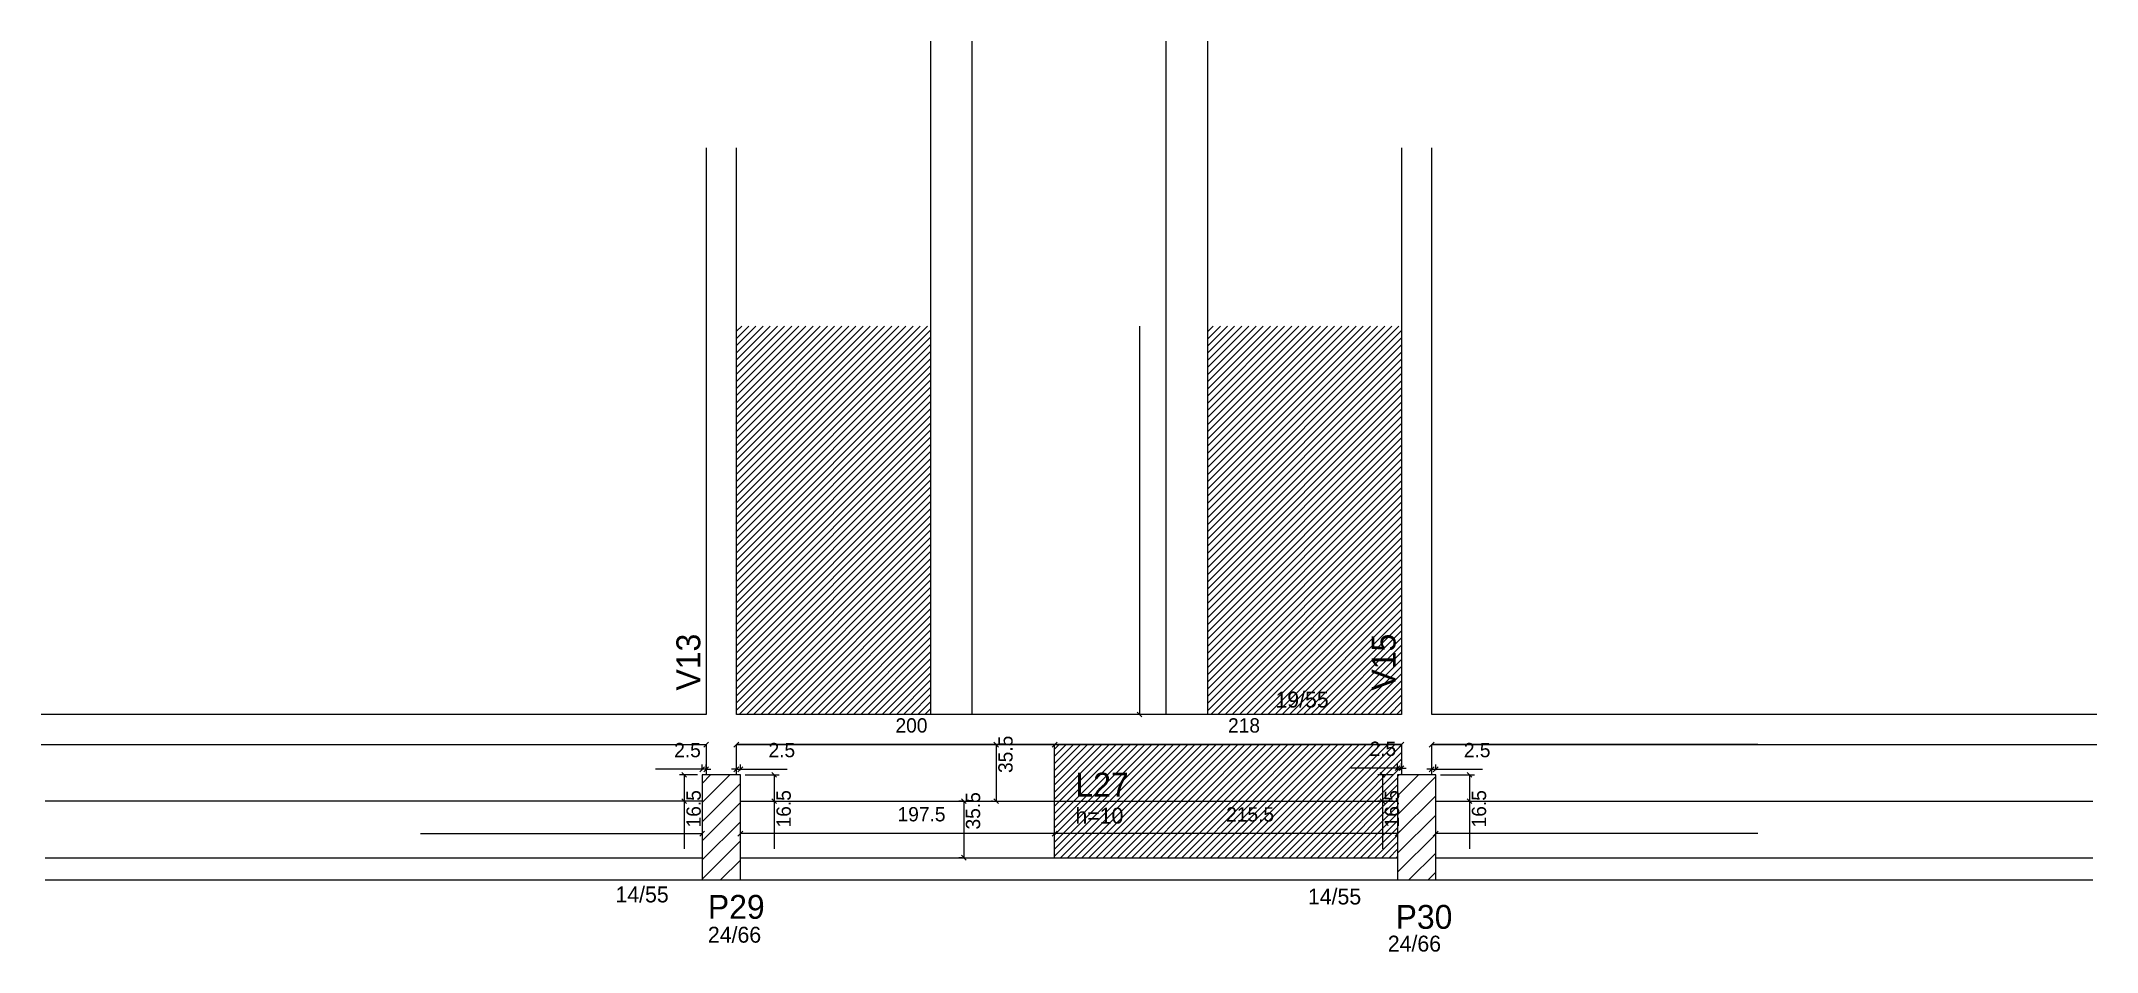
# Model space of a CAD drawing. Header units: metres. Extents: x 4072 to 5364, y 1537 to 2109.
import ezdxf

# ---------------------------------------------------------------- set-up
doc = ezdxf.new("R2010")
doc.units = ezdxf.units.M
for name, color, linetype in [('3', 7, 'Continuous'), ('4', 7, 'Continuous'), ('7', 7, 'Continuous'), ('Painéis', 7, 'Continuous'), ('REAPROVEITAMENTO', 7, 'Continuous')]:
    doc.layers.add(name, color=color, linetype=linetype)

msp = doc.modelspace()

# ---------------------------------------------------------------- hatches: boundary and pattern name
at = {"layer": 'REAPROVEITAMENTO'}
h = msp.add_hatch(dxfattribs=at)
h.set_pattern_fill('ANSI31')
h.paths.add_polyline_path([(4630.5, 1686), (4508.5, 1686), (4508.5, 1930), (4630.5, 1930), (4630.5, 1686)])
h = msp.add_hatch(dxfattribs=at)
h.set_pattern_fill('ANSI31')
h.paths.add_polyline_path([(4926.5, 1686), (4804.5, 1686), (4804.5, 1930), (4926.5, 1930), (4926.5, 1686)])
h = msp.add_hatch(dxfattribs=at)
h.set_pattern_fill('ANSI31')
h.paths.add_polyline_path([(4926.3, 1648), (4923.8, 1648), (4924, 1596), (4708.5, 1596), (4708.5, 1667), (4926.5, 1667), (4926.3, 1648)])

# ---------------------------------------------------------------- linework, layer by layer
at = {"layer": '3', "color": 3, "lineweight": 25}
for p, q in [((4487, 1630.7), (4504.4, 1648)), ((4487, 1642.7), (4492.3, 1648)), ((4487, 1618.6), (4511, 1642.6)), ((4924, 1634.9), (4937.1, 1648)), ((4924, 1646.9), (4925.1, 1648)), ((4924, 1622.9), (4948, 1646.9)), ((4487, 1606.6), (4511, 1630.6)), ((4924, 1610.9), (4948, 1634.9)), ((4487, 1594.6), (4511, 1618.6)), ((4924, 1598.8), (4948, 1622.8)), ((4487, 1582.6), (4511, 1606.6)), ((4924, 1586.8), (4948, 1610.8)), ((4074, 1596), (4487, 1596)), ((4498.5, 1582), (4511, 1594.5)), ((4511, 1596), (4924, 1596)), ((4931.2, 1582), (4948, 1598.8)), ((4948, 1596), (5361, 1596)), ((4074, 1582), (4487, 1582)), ((4510.5, 1582), (4511, 1582.5)), ((4511, 1582), (4924, 1582)), ((4943.2, 1582), (4948, 1586.8)), ((4948, 1582), (5361, 1582))]:
    msp.add_line(p, q, dxfattribs=at)
for points in [[(4489.5, 2042), (4489.5, 1686)], [(4508.5, 1686), (4508.5, 2042)], [(4926.5, 2042), (4926.5, 1686)], [(4945.5, 1686), (4945.5, 2042)], [(4489.5, 1686), (4071.5, 1686)], [(4926.5, 1686), (4508.5, 1686)], [(5363.5, 1686), (4945.5, 1686)], [(4071.5, 1667), (4489.5, 1667)], [(4489.5, 1667), (4489.5, 1648)], [(4508.5, 1667), (4926.5, 1667)], [(4508.5, 1648), (4508.5, 1667)], [(4926.5, 1667), (4926.5, 1648)], [(4945.5, 1667), (5363.5, 1667)], [(4945.5, 1648), (4945.5, 1667)]]:
    msp.add_lwpolyline(points, dxfattribs=at)
at = {"layer": '7', "color": 7, "lineweight": 25}
for points in [[(4487, 1582), (4511, 1582), (4511, 1648), (4487, 1648), (4487, 1582)], [(4924, 1582), (4948, 1582), (4948, 1648), (4924, 1648), (4924, 1582)]]:
    msp.add_lwpolyline(points, dxfattribs=at)
at = {"layer": 'Painéis', "color": 200, "lineweight": 25}
for p, q in [((4630.5, 2109), (4630.5, 1686)), ((4656.5, 2109), (4656.5, 1686)), ((4778.5, 2109), (4778.5, 1686)), ((4804.5, 2109), (4804.5, 1686)), ((4708.5, 1596), (4708.5, 1667)), ((4487, 1631.5), (4074, 1631.5)), ((4511, 1631.5), (4924, 1631.5)), ((4948, 1631.5), (5361, 1631.5))]:
    msp.add_line(p, q, dxfattribs=at)
at = {"layer": 'Painéis', "color": 4, "lineweight": 25}
for p, q in [((4761.8, 1930), (4761.8, 1686)), ((4310, 1667), (4489.5, 1667)), ((4708.5, 1667), (4508.5, 1667)), ((4669.5, 1667), (4668.8, 1667)), ((4671.8, 1667), (4671.8, 1631.5)), ((4926.5, 1667), (4708.5, 1667)), ((5150.5, 1667), (4945.5, 1667)), ((4487, 1651), (4487, 1654.5)), ((4489.5, 1651), (4489.5, 1654.5)), ((4508.5, 1651), (4508.5, 1654.5)), ((4511, 1651), (4511, 1654.5)), ((4924, 1651), (4924, 1655.3)), ((4926.5, 1651), (4926.5, 1655.3)), ((4945.5, 1651), (4945.5, 1654.5)), ((4948, 1651), (4948, 1654.5)), ((4487, 1651.5), (4457.7, 1651.5)), ((4484, 1648), (4472.7, 1648)), ((4475.7, 1648), (4475.7, 1631.5)), ((4489.5, 1651.5), (4487, 1651.5)), ((4489.5, 1651.5), (4492.5, 1651.5)), ((4508.5, 1651.5), (4505.5, 1651.5)), ((4508.5, 1651.5), (4511, 1651.5)), ((4511, 1651.5), (4540.4, 1651.5)), ((4514, 1648), (4535.3, 1648)), ((4532.3, 1648), (4532.3, 1631.5)), ((4924, 1652.3), (4894.7, 1652.3)), ((4921, 1648), (4911.6, 1648)), ((4914.6, 1648), (4914.6, 1631.5)), ((4926.5, 1652.3), (4924, 1652.3)), ((4926.5, 1652.3), (4929.5, 1652.3)), ((4945.5, 1651.5), (4942.5, 1651.5)), ((4945.5, 1651.5), (4948, 1651.5)), ((4948, 1651.5), (4977.4, 1651.5)), ((4951, 1648), (4972.3, 1648)), ((4969.3, 1648), (4969.3, 1631.5)), ((4484, 1631.5), (4472.7, 1631.5)), ((4475.7, 1631.5), (4475.7, 1601.5)), ((4514, 1631.5), (4535.3, 1631.5)), ((4532.3, 1631.5), (4532.3, 1601.5)), ((4650.3, 1631.5), (4648.4, 1631.5)), ((4651.4, 1631.5), (4651.4, 1596)), ((4669.5, 1631.5), (4668.8, 1631.5)), ((4921, 1631.5), (4911.6, 1631.5)), ((4914.6, 1631.5), (4914.6, 1601.5)), ((4951, 1631.5), (4972.3, 1631.5)), ((4969.3, 1631.5), (4969.3, 1601.5)), ((4310, 1611.1), (4487, 1611.1)), ((4708.5, 1611.1), (4511, 1611.1)), ((4924, 1611.1), (4708.5, 1611.1)), ((5150.5, 1611.1), (4948, 1611.1)), ((4650.3, 1596), (4648.4, 1596))]:
    msp.add_line(p, q, dxfattribs=at)
at = {"layer": 'Painéis', "color": 0, "lineweight": 25}
for p, q in [((4760.3, 1687.5), (4763.3, 1684.5)), ((4488, 1665.5), (4491, 1668.5)), ((4510, 1668.5), (4507, 1665.5)), ((4673.3, 1665.5), (4670.3, 1668.5)), ((4710, 1668.5), (4707, 1665.5)), ((4707, 1665.5), (4710, 1668.5)), ((4925, 1665.5), (4928, 1668.5)), ((4947, 1668.5), (4944, 1665.5)), ((4922.5, 1650.8), (4925.5, 1653.8)), ((4928, 1653.8), (4925, 1650.8)), ((4477.2, 1646.5), (4474.2, 1649.5)), ((4485.5, 1650), (4488.5, 1653)), ((4491, 1653), (4488, 1650)), ((4507, 1650), (4510, 1653)), ((4512.5, 1653), (4509.5, 1650)), ((4533.8, 1646.5), (4530.8, 1649.5)), ((4916.1, 1646.5), (4913.1, 1649.5)), ((4944, 1650), (4947, 1653)), ((4949.5, 1653), (4946.5, 1650)), ((4970.8, 1646.5), (4967.8, 1649.5)), ((4474.2, 1633), (4477.2, 1630)), ((4530.8, 1633), (4533.8, 1630)), ((4652.9, 1630), (4649.9, 1633)), ((4670.3, 1633), (4673.3, 1630)), ((4913.1, 1633), (4916.1, 1630)), ((4967.8, 1633), (4970.8, 1630)), ((4485.5, 1609.6), (4488.5, 1612.6)), ((4512.5, 1612.6), (4509.5, 1609.6)), ((4710, 1612.6), (4707, 1609.6)), ((4707, 1609.6), (4710, 1612.6)), ((4922.5, 1609.6), (4925.5, 1612.6)), ((4949.5, 1612.6), (4946.5, 1609.6)), ((4649.9, 1597.5), (4652.9, 1594.5))]:
    msp.add_line(p, q, dxfattribs=at)

# ---------------------------------------------------------------- texts
at = {"layer": '3', "color": 3, "lineweight": 25}
for s, p in [('19/55', (4847.3, 1690.3)), ('h=10', (4721.6, 1617.4)), ('14/55', (4432.5, 1567.9)), ('14/55', (4867.7, 1566.6)), ('24/66', (4490.6, 1542.6)), ('24/66', (4917.9, 1537))]:
    msp.add_text(s, height=10, dxfattribs=at).set_placement(p)
at = {"layer": '4', "color": 4, "lineweight": 25}
for s, p in [('V13', (4485.8, 1701)), ('V15', (4922.8, 1701))]:
    msp.add_text(s, height=15, rotation=90, dxfattribs=at).set_placement(p)
for s, p in [('L27', (4721.6, 1634.4)), ('P29', (4490.6, 1557.6)), ('P30', (4922.8, 1551.3))]:
    msp.add_text(s, height=15, dxfattribs=at).set_placement(p)
at = {"layer": 'Painéis', "color": 240, "lineweight": 25}
for s, p in [('200', (4608.5, 1674.6)), ('218', (4817.5, 1674.6)), ('2.5', (4469.4, 1659.1)), ('2.5', (4528.7, 1659.1)), ('2.5', (4906.4, 1659.9)), ('2.5', (4965.7, 1659.1)), ('197.5', (4609.8, 1618.8)), ('215.5', (4816.3, 1618.7))]:
    msp.add_text(s, height=9, dxfattribs=at).set_placement(p)
for s, p in [('35.5', (4682.1, 1649.2)), ('16.5', (4486.1, 1615)), ('16.5', (4542.7, 1615)), ('35.5', (4661.7, 1613.7)), ('16.5', (4925, 1615)), ('16.5', (4979.7, 1615))]:
    msp.add_text(s, height=9, rotation=90, dxfattribs=at).set_placement(p)

doc.saveas('drawing.dxf')
